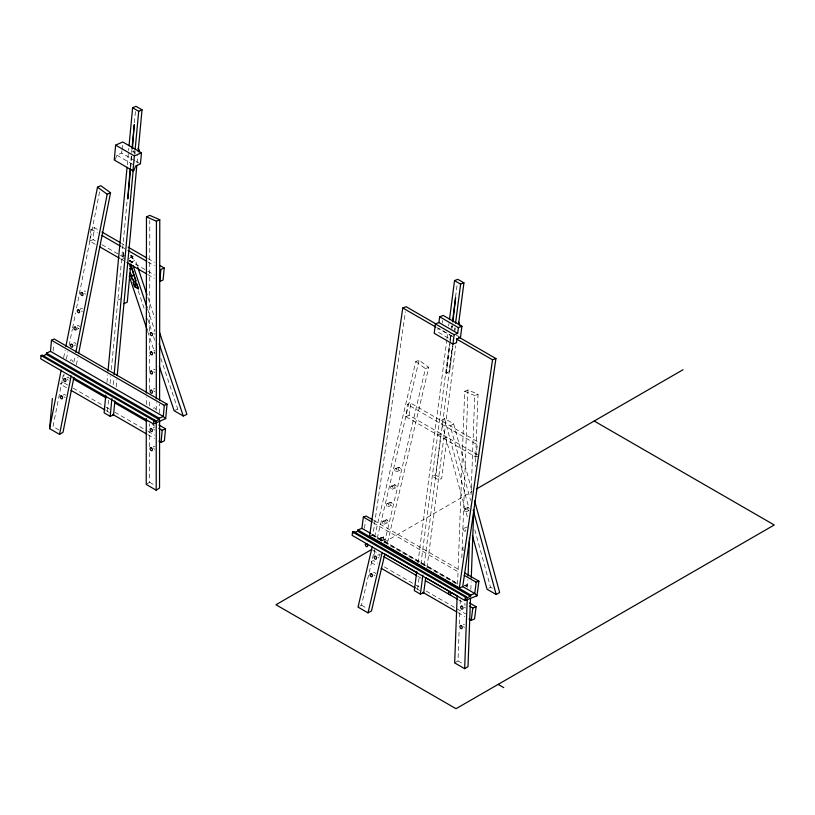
<?xml version="1.0" encoding="UTF-8"?>
<svg xmlns="http://www.w3.org/2000/svg" width="815" height="815" viewBox="0 0 815 815"><rect width="100%" height="100%" fill="white"/><g stroke="black" fill="none" stroke-linecap="round" stroke-linejoin="round"><path stroke-width="0.61" stroke-dasharray="4.08 3.06" d="M146.303 404.535L146.303 396.936M147.057 483.876L149.563 482.246L149.583 451.744M149.593 446.661L149.603 431.42M149.614 426.337L149.614 423.79M149.624 406.002L149.634 399.645M149.644 389.478L149.654 375.501M149.654 370.418L149.675 355.167M149.675 350.083L149.685 336.106M149.695 331.022L149.787 220.468M156.266 410.281L156.276 402.661M159.597 412.991L159.608 404.087M457.582 584.202L464.693 391.261L468.004 389.967L478.028 394.297L475.369 466.506M454.678 662.901L458.02 660.904L459.191 629.109M459.375 624.015L459.894 610.028M460.129 603.66L460.271 599.85M461.82 557.878L468.004 389.967M467.647 587.391L467.932 579.771M471.07 494.664L474.717 395.591L478.028 394.297M470.836 589.388L471.121 581.788M53.097 351.041L53.77 343.828M63.835 376.428L64.059 374.024M95.294 244.266L89.823 241.108L90.954 229.096L94.285 227.609L98.656 230.136M89.823 241.108L93.165 239.63L94.285 227.609M115.231 159.587L116.871 155.217L121.7 153.067L134.923 160.698M121.7 153.067L121.934 150.602M122.046 149.369L122.627 143.206M106.959 382.469L107.662 374.869M127.283 164.742L128.821 148.289M107.458 411.361L108.517 399.961M110.056 383.508L110.758 375.919M111.349 369.582L127.069 201.234M130.247 167.35L131.561 153.128M131.653 152.283L131.918 149.328M134.393 122.749L135.463 111.36M130.706 167.615L131.765 156.317M122.81 256.99L123.727 251.04L123.187 256.776L122.545 257.234L125.316 255.197M113.173 384.721L113.764 378.394M134.679 154.341L134.913 151.804M116.148 387.033L116.861 379.433M137.063 162.98L137.776 155.39M137.317 265.935L135.3 259.904L131.959 262.226L132.876 256.317L131.959 262.196L128.913 260.464M364.499 528.232L365.446 520.907M374.197 554.475L374.829 549.595M405.829 416.618L409.14 415.324L479.088 455.707L475.777 457.001L405.829 416.618L407.419 404.403L410.729 403.109L480.677 443.492M409.14 415.324L410.729 403.109M442.229 322.944L442.555 320.438M417.901 562.88L446.834 339.845M446.997 338.592L447.659 333.549M448.637 325.99L448.963 323.463M417.616 589.306L419.246 576.704M420.886 564.102L449.33 344.857M449.982 339.814L450.644 334.771M451.459 328.476L451.785 325.949M455.544 296.976L457.174 284.374M452.997 345.652L449.574 371.997L446.263 373.29L449.88 341.658M450.043 340.405L450.695 335.393M446.263 373.29L450.012 344.439M450.175 343.176L451.153 335.648M452.131 328.129L452.457 325.613M443.737 438.501L447.048 437.207L441.689 478.537L438.368 479.831L432.276 476.306L435.587 475.013L440.946 433.682L437.635 434.976M445.805 373.026L449.116 371.732L452.539 345.387M454.495 330.33L454.821 327.824M424.157 565.141L452.61 345.886M454.953 330.595L455.279 328.088M426.978 567.627L455.758 345.855M475.777 457.001L477.366 444.786L407.419 404.403M369.572 536.148L372.954 534.915L405.442 311.748M63.651 357.683L65.139 350.216M62.195 380.35L53.036 426.51L59.016 429.974M62.439 379.097L63.427 374.105M66.402 359.14L67.889 351.652M69.132 345.407L72.352 329.189M72.596 327.946L75.571 312.97M76.559 307.978L99.838 190.69M73.87 362.217L75.112 355.992M76.376 364.906L77.863 357.418M374.574 536.769L415.772 361.554L419.083 360.261L428.751 367.331L387.166 544.155M359.761 606.136L361.493 605.178L374.584 549.514M377.202 538.379L419.083 360.261M384.537 542.545L425.44 368.625L428.751 367.331M129.422 258.915L129.412 258.141M131.317 257.56C132.478 255.849 129.891 257.998 131.317 257.092M451.5 325.99L451.999 327.049L451.958 325.98M131.256 256.674L131.215 257.194M471.63 489.815L453.629 423.8L444.481 418.523L441.129 420.662L467.739 518.381M453.629 423.8L450.277 425.939L470.561 500.461M383.875 542.444L471.966 491.588M488.766 588.226L490.498 587.228L493.554 588.99M132.264 151.967L135.107 150.694M133.701 152.639L135.545 151.814M121.629 259.476L124.96 257.988M117.839 300.144L121.17 298.667M76.895 329.362L79.116 328.374M63.275 382.439L59.933 383.926L67.635 388.368M174.115 410.719L177.762 409.089L179.799 410.261M395.214 468.696L398.78 467.301M396.375 471.681L399.951 470.296M391.098 486.209L394.664 484.813M392.26 489.194L395.825 487.798M386.972 503.711L390.548 502.315M388.144 506.696L391.709 505.31M382.856 521.223L386.432 519.827M384.018 524.208L387.594 522.812M377.498 539.143L383.325 536.861M378.741 538.725L382.316 537.33M381.186 541.16L384.69 539.795M464.907 508.723L468.218 507.429M465.895 511.8L469.206 510.506M371.202 561.443L373.402 560.577L377.803 563.114M464.183 528.202L467.494 526.908M464.092 585.751L466.425 584.844A1.62 1.07 68.7 0 1 468.044 585.771A1.62 1.07 68.7 0 1 467.79 587.768M130.879 256.837L131.643 257.448M131.459 262.359L129.432 261.207M464.499 624.351L464.193 624.259A1.62 1.07 68.7 0 0 463.45 624.596M464.611 627.356L464.305 627.265A1.62 1.07 68.7 0 1 463.521 626.44M154.728 331.206L154.422 331.114A1.62 1.029 66 0 0 153.892 331.236M154.942 334.17L154.636 334.069A1.62 1.029 66 0 1 153.841 333.264M154.707 350.389L154.412 350.297A1.62 1.029 66 0 0 153.882 350.419M154.921 353.343L154.626 353.252A1.62 1.029 66 0 1 153.821 352.437M154.901 372.526L154.606 372.435A1.62 1.029 66 0 1 153.801 371.62M154.891 391.709L154.585 391.608A1.62 1.029 66 0 1 153.791 390.803M154.85 430.065L154.555 429.974A1.62 1.029 66 0 1 153.75 429.159M154.84 449.248L154.534 449.147A1.62 1.029 66 0 1 153.74 448.342M464.693 391.261L474.717 395.591M456.064 334.965L460.475 337.512M452.549 336.34L438.226 328.068L437.716 331.919L450.94 339.56M436.718 327.569L452.04 336.412M136.024 161.339L140.435 163.876M116.871 155.217L134.506 165.394M121.608 243.379L123.788 244.643M147.831 258.528L154.392 262.308M90.954 229.096L97.505 232.876M121.547 246.762L124.827 248.657M147.78 261.9L154.341 265.69M130.838 255.146L132.876 256.317M130.461 255.319L132.499 256.491M130.217 256.97L135.3 259.904M132.346 262.033L129.595 260.443L132.346 261.951M93.165 239.63L95.345 240.883M101.906 244.673L119.387 254.769M120.477 255.401L123.758 257.296M129.035 260.331L146.71 270.539M147.8 271.171L154.361 274.961M120.426 258.783L123.707 260.668M147.749 274.553L154.31 278.343M435.587 475.013L441.689 478.537M373.749 520.449L460.281 570.408M373.229 522.772L459.762 572.731M371.762 534.049L458.305 584.009M372.954 534.915L458.336 584.202M371.844 535.109L458.387 585.068M372.781 550.298L380.473 554.74M417.851 576.317L421.151 578.222M458.519 599.799L465.121 603.609M152.293 424.584L154.493 425.848M384.395 566.924L419.572 587.238M426.174 591.048L465.742 613.889M64.365 383.07L67.665 384.975M73.167 388.154L105.043 406.553M106.144 407.194L109.434 409.099M114.935 412.268L146.812 430.677M147.912 431.308L154.504 435.118M371.192 562.503L376.693 565.681M416.261 588.532L419.644 590.478M458.04 612.646L464.632 616.456M106.103 410.577L109.485 412.533M147.882 434.701L154.473 438.501M149.563 482.246L154.544 485.129M361.493 605.178L366.475 608.051M458.02 660.904L464 664.357M85.585 291.322L85.29 291.108A1.62 1.029 66 0 0 84.251 291.291M81.531 311.024L81.694 311.147A1.62 1.029 66 0 0 82.539 311.167M415.772 361.554L425.44 368.625M147.8 297.312L154.656 317.83M147.586 309.079L154.809 330.696M138.244 290.823L144.703 310.128M147.525 318.584L151.559 330.646M153.566 336.677L154.779 340.303M160.83 358.406L177.762 409.089M147.658 331.42L154.87 353.048M444.481 418.523L469.155 508.988M474.829 529.77L490.498 587.228M135.412 153.403A2.384 1.528 66 0 1 133.691 150.846M85.697 294.042A1.62 1.029 66 0 1 85.117 293.93L84.821 293.726A1.62 1.029 66 0 1 84.556 293.431M80.654 309.506A1.62 1.029 66 0 1 81.877 308.325L82.172 308.528A1.62 1.029 66 0 1 82.437 308.824M78.586 328.465A1.62 1.029 66 0 1 78.281 328.353L77.985 328.15A1.62 1.029 66 0 1 77.496 327.518M77.282 325.99A1.62 1.029 66 0 1 78.464 325.542L78.749 325.745A1.62 1.029 66 0 1 79.412 326.774M75.449 345.692A1.62 1.029 66 0 1 74.868 345.57L74.573 345.366A1.62 1.029 66 0 1 74.308 345.081M73.87 343.207A1.62 1.029 66 0 1 75.041 342.748L75.337 342.962A1.62 1.029 66 0 1 76.09 344.388M70.385 360.77A1.62 1.029 66 0 1 71.628 359.965L71.924 360.169A1.62 1.029 66 0 1 72.667 361.605M68.328 380.106A1.62 1.029 66 0 1 68.032 380.004L67.737 379.79A1.62 1.029 66 0 1 67.248 379.158M66.973 377.977A1.62 1.029 66 0 1 68.205 377.182L68.501 377.386A1.62 1.029 66 0 1 69.255 378.812M65.2 397.333A1.62 1.029 66 0 1 64.619 397.211L64.324 397.007A1.62 1.029 66 0 1 64.059 396.722M63.56 395.194A1.62 1.029 66 0 1 64.793 394.399L65.088 394.603A1.62 1.029 66 0 1 65.577 395.234M153.434 447.16A1.62 1.029 66 0 1 154.32 446.192L154.626 446.284A1.62 1.029 66 0 1 154.921 446.477M153.444 427.987A1.62 1.029 66 0 1 154.341 427.009L154.636 427.101A1.62 1.029 66 0 1 154.932 427.294M153.515 408.458A1.62 1.029 66 0 1 154.361 407.836L154.656 407.928A1.62 1.029 66 0 1 155.736 409.517M153.526 389.275A1.62 1.029 66 0 1 154.371 388.653L154.677 388.745A1.62 1.029 66 0 1 154.972 388.938M153.668 369.806A1.62 1.029 66 0 1 154.392 369.47L154.687 369.562A1.62 1.029 66 0 1 154.982 369.755M379.097 557.929A1.62 1.07 68.7 0 1 378.506 557.817L378.211 557.613A1.62 1.07 68.7 0 1 377.946 557.317M377.722 555.137A1.62 1.07 68.7 0 1 378.792 554.954L379.087 555.158A1.62 1.07 68.7 0 1 379.719 556.197M374.981 575.431A1.62 1.07 68.7 0 1 374.391 575.319L374.095 575.115A1.62 1.07 68.7 0 1 373.83 574.83M373.606 572.65A1.62 1.07 68.7 0 1 374.676 572.456L374.961 572.67A1.62 1.07 68.7 0 1 375.593 573.699M378.527 538.929A1.62 1.07 68.7 0 1 379.596 538.735L379.892 538.949A1.62 1.07 68.7 0 1 380.605 540.783M466.17 586.831A1.62 1.07 68.7 0 1 466.425 584.844M465.62 607.868A1.62 1.07 68.7 0 1 465.324 607.878L465.029 607.786A1.62 1.07 68.7 0 1 464.458 607.318M464.173 605.127A1.62 1.07 68.7 0 1 464.917 604.781L465.222 604.873A1.62 1.07 68.7 0 1 465.518 605.066M464.886 585.659A1.62 1.07 68.7 0 1 465.63 585.313L465.936 585.404A1.62 1.07 68.7 0 1 466.883 586.606M468.615 510.424A1.62 1.07 68.7 0 1 467.555 508.611A1.62 1.07 68.7 0 1 468.503 507.419L468.808 507.511A1.62 1.07 68.7 0 1 469.593 508.326M463.572 550.471A1.62 1.07 68.7 0 1 462.808 548.852A1.62 1.07 68.7 0 1 463.47 547.67M465.63 530.942A1.62 1.07 68.7 0 1 464.886 531.278L464.591 531.186A1.62 1.07 68.7 0 1 463.521 529.373A1.62 1.07 68.7 0 1 464.479 528.181L464.774 528.283A1.62 1.07 68.7 0 1 465.773 530.647M465.497 508.805L465.192 508.713A1.62 1.07 68.7 0 0 464.244 509.905A1.62 1.07 68.7 0 0 465.304 511.718L465.61 511.81A1.62 1.07 68.7 0 0 466.557 510.618A1.62 1.07 68.7 0 0 465.497 508.805M399.666 467.627L399.381 467.413A1.62 1.07 68.7 0 0 398.117 468.055A1.62 1.07 68.7 0 0 398.8 470.072L399.095 470.286A1.62 1.07 68.7 0 0 400.359 469.644A1.62 1.07 68.7 0 0 399.666 467.627M396.355 468.92L396.07 468.707A1.62 1.07 68.7 0 0 394.806 469.348A1.62 1.07 68.7 0 0 395.489 471.365L395.784 471.569A1.62 1.07 68.7 0 0 397.048 470.938A1.62 1.07 68.7 0 0 396.355 468.92M395.55 485.129L395.255 484.925A1.62 1.07 68.7 0 0 393.991 485.567A1.62 1.07 68.7 0 0 394.684 487.584L394.969 487.788A1.62 1.07 68.7 0 0 396.233 487.146A1.62 1.07 68.7 0 0 395.55 485.129M392.239 486.423L391.944 486.219A1.62 1.07 68.7 0 0 390.68 486.861A1.62 1.07 68.7 0 0 391.373 488.878L391.658 489.082A1.62 1.07 68.7 0 0 392.922 488.44A1.62 1.07 68.7 0 0 392.239 486.423M391.434 502.641L391.139 502.427A1.62 1.07 68.7 0 0 389.876 503.069A1.62 1.07 68.7 0 0 390.568 505.086L390.854 505.29A1.62 1.07 68.7 0 0 392.117 504.658A1.62 1.07 68.7 0 0 391.434 502.641M388.123 503.935L387.828 503.721A1.62 1.07 68.7 0 0 386.565 504.363A1.62 1.07 68.7 0 0 387.257 506.38L387.543 506.584A1.62 1.07 68.7 0 0 388.806 505.952A1.62 1.07 68.7 0 0 388.123 503.935M387.319 520.143L387.023 519.939A1.62 1.07 68.7 0 0 385.76 520.581A1.62 1.07 68.7 0 0 386.442 522.598L386.738 522.802A1.62 1.07 68.7 0 0 388.001 522.16A1.62 1.07 68.7 0 0 387.319 520.143M384.008 521.437L383.712 521.233A1.62 1.07 68.7 0 0 382.449 521.875A1.62 1.07 68.7 0 0 383.132 523.892L383.427 524.096A1.62 1.07 68.7 0 0 384.69 523.454A1.62 1.07 68.7 0 0 384.008 521.437M383.203 537.655L382.907 537.442A1.62 1.07 68.7 0 0 381.644 538.083A1.62 1.07 68.7 0 0 382.327 540.101L382.622 540.304A1.62 1.07 68.7 0 0 383.885 539.673A1.62 1.07 68.7 0 0 383.203 537.655M382.867 537.666A1.62 1.07 68.7 0 0 384.415 539.876A1.62 1.07 68.7 0 0 384.741 537.442A1.62 1.07 68.7 0 0 382.867 537.666"/><path stroke-width="1.22" d="M146.282 418.492L146.231 484.426L156.205 490.212L159.536 488.002L159.597 420.622M146.303 393.125L146.466 216.871L149.797 215.384L159.771 219.734L159.608 400.277M156.205 490.212L156.256 421.701M156.276 398.861L156.439 221.222L159.771 219.734M457.164 595.622L454.678 662.901L464.652 668.687L467.993 666.66L470.51 598.251M464.652 668.687L467.229 598.831M468.075 575.961L469.471 537.859M471.264 577.988L473.78 509.579M167.044 404.159L164.314 405.381L163.275 416.475L159.282 418.248L159.159 419.542L154.819 421.487L154.942 420.194L42.115 355.055L41.056 355.523L40.75 358.845L153.577 423.983L165.689 418.584L167.044 404.159L54.218 339.02L51.488 340.242L50.449 351.336L46.455 353.109L46.343 354.403L43.073 355.86M73.9 377.386L63.01 432.276L59.546 434.385L49.572 428.619L52.384 398.525M115.648 145.131L114.263 160.015L132.988 170.834L133.955 170.396L135.606 166.036L140.435 163.876L141.474 152.792L122.739 141.973L115.648 145.131L134.383 155.95L141.474 152.792M105.777 395.122L104.116 412.848L110.219 416.363L113.55 414.876L114.854 400.96M108.018 371.07L127.048 167.279M129.055 145.753L132.601 107.784L135.932 106.296L142.034 109.811L138.132 151.59M130.135 168.613L127.782 199.013L130.594 168.878M132.01 148.524L134.241 124.664L132.468 148.778M132.988 170.834L134.383 155.95M110.219 416.363L111.869 398.647M114.12 374.594L133.263 169.53M135.158 149.277L138.703 111.298L142.034 109.811M117.217 375.644L136.828 165.516M130.838 263.978L127.262 302.182L123.931 303.669M164.222 267.992L163.102 280.003L159.771 281.491L160.891 269.48L164.222 267.992L159.852 265.466M153.577 423.983L153.882 420.662L154.942 420.194M161.064 442.311L162.185 430.3L165.526 428.812L164.406 440.823L161.064 442.311L158.874 441.047M478.904 581.166L476.194 582.216L474.738 593.493L470.764 595.042L470.591 596.356L466.272 598.037L466.445 596.723L353.618 531.584L352.579 531.991L352.141 535.374L464.968 600.512L476.999 595.816L478.904 581.166L464.662 572.945M353.445 532.898L353.618 531.584M354.525 532.48L357.765 531.217L357.938 529.903L361.911 528.354L370.672 533.407M361.911 528.354L363.368 517.077L366.078 516.027L372.649 519.817M435.414 323.922L434.201 333.294L452.926 344.113L456.451 342.738L456.95 338.887L460.475 337.512L461.932 326.245L443.207 315.425L439.682 316.801L438.939 322.546L435.414 323.922L454.149 334.741L457.673 333.366L458.417 327.62L461.932 326.245M416.75 571.702L414.305 590.6L420.397 594.115L423.708 592.831L425.674 577.703M449.452 319.684L454.526 280.625L457.836 279.331L463.929 282.856L458.539 324.431M452.488 321.589L455.575 297.75L452.946 321.854M420.397 594.115L422.853 575.217M452.926 344.113L454.149 334.741M455.554 323.209L460.618 284.15L463.929 282.856M464.968 600.512L465.406 597.13L466.445 596.723M471.223 620.256L472.812 608.051L476.123 606.757L474.534 618.972L471.223 620.256L469.032 618.993M435.73 323.799L406.176 306.735L402.783 307.978L369.572 536.148L459.324 587.972L462.716 586.729L495.928 358.559L458.713 337.074M459.324 587.972L492.545 359.792L495.928 358.559M135.575 284.893C135.473 286.075 135.973 285.321 135.799 284.853M49.572 428.619L61.186 370.132M65.872 346.487L97.494 187.185L100.826 185.698L110.545 192.748L78.607 353.679M59.546 434.385L71.16 375.898M75.846 352.263L107.213 194.235L110.545 192.748M372.251 546.641L358.03 607.104L368.003 612.86L371.467 610.934L384.843 554.047L416.76 572.487M368.003 612.86L382.215 552.417M131.5 267.249L136.044 280.869A2.975 1.11 46.5 0 0 135.535 281.939A2.975 1.11 46.5 0 0 137.165 284.241L138.316 288.826L136.879 284.517A2.975 1.11 46.5 0 1 135.249 282.214A2.975 1.11 46.5 0 1 135.759 281.144L131.5 267.249A2.15 0.795 46.5 0 1 129.982 265.293M138.316 288.826L134.658 286.707L133.222 282.397A3.229 1.202 46.5 0 0 132.091 279.025L130.41 272.852M133.222 282.397L133.507 282.122A3.229 1.202 46.5 0 0 132.723 279.117M134.658 286.707L133.507 282.122M371.762 549.442L275.959 604.75L456.023 708.704L774.25 524.982L594.186 421.019M476.368 489.041L683.021 369.735M472.394 535.486L487.024 589.235L496.172 594.512L499.646 592.505L474.636 500.818M159.282 366.261L174.115 410.719L183.263 415.996L186.91 414.366L159.496 332.306M129.972 268.583L130.512 269.144L130.033 268.869M146.466 216.871L156.439 221.222M454.526 280.625L460.618 284.15M132.601 107.784L138.703 111.298M439.682 316.801L458.417 327.62M438.939 322.546L457.673 333.366M402.783 307.978L435.628 326.937M456.42 338.938L492.545 359.792M101.936 232.02L120.508 242.748M128.159 247.169L146.741 257.897M101.875 235.403L120.457 246.13M128.108 250.551L146.69 261.269M99.664 246.792L119.336 258.151M126.987 262.562L146.659 273.921M134.944 286.432L138.611 288.551M363.368 517.077L372.129 522.14M464.143 575.268L476.194 582.216M51.488 340.242L164.314 405.381M462.686 586.535L474.738 593.493L476.999 595.816M50.449 351.336L163.275 416.475L165.689 418.584M357.938 529.903L470.764 595.042M357.765 531.217L470.591 596.356M46.455 353.109L159.282 418.248M46.343 354.403L159.159 419.542M352.579 531.991L465.406 597.13M41.056 355.523L153.882 420.662M425.552 577.56L449.737 591.527M451.938 592.79L457.439 595.969M469.532 602.947L476.123 606.757M158.925 425.002L165.526 428.812M383.773 556.645L416.75 575.685M425.542 580.759L457.419 599.168M469.511 606.146L472.812 608.051M73.146 378.894L106.123 397.924M114.925 403.007L146.802 421.406M158.894 428.395L162.185 430.3M381.084 568.218L415.161 587.89M422.863 592.332L456.94 612.014M70.925 390.273L105.003 409.945M112.704 414.387L146.782 434.059M498.148 684.386L503.762 687.626M97.494 187.185L107.213 194.235M137.715 267.147L146.995 294.898M133.161 265.822L147.189 307.876M159.21 343.91L183.263 415.996M130.125 273.127L132.091 279.025M129.228 276.163L147.26 330.228M473.22 510.231L496.172 594.512M131.205 267.524A2.15 0.795 46.5 0 1 130.023 266.22M130.064 264.804A2.15 0.795 46.5 0 1 130.319 264.855L130.614 264.58A2.15 0.795 46.5 0 0 130.003 264.641M138.041 148.31A2.384 1.528 66 0 1 139.019 152.089M458.336 322.18A2.384 1.579 68.7 0 1 459.426 325.593M132.091 275.317L132.702 275.918L132.091 275.317M461.911 606.166L461.606 606.075A1.62 1.07 68.7 0 0 460.658 607.267A1.62 1.07 68.7 0 0 461.718 609.08L462.013 609.172A1.62 1.07 68.7 0 0 462.971 607.98A1.62 1.07 68.7 0 0 461.911 606.166M461.188 625.645L460.882 625.553A1.62 1.07 68.7 0 0 459.935 626.745A1.62 1.07 68.7 0 0 460.995 628.548L461.3 628.65A1.62 1.07 68.7 0 0 462.248 627.458A1.62 1.07 68.7 0 0 461.188 625.645M151.386 332.693L151.091 332.602A1.62 1.029 66 0 0 150.204 333.763A1.62 1.029 66 0 0 151.305 335.556L151.6 335.648A1.62 1.029 66 0 0 152.497 334.486A1.62 1.029 66 0 0 151.386 332.693M151.376 351.876L151.07 351.774A1.62 1.029 66 0 0 150.184 352.946A1.62 1.029 66 0 0 151.284 354.739L151.59 354.831A1.62 1.029 66 0 0 152.476 353.669A1.62 1.029 66 0 0 151.376 351.876M151.356 371.049L151.06 370.957A1.62 1.029 66 0 0 150.164 372.119A1.62 1.029 66 0 0 151.274 373.922L151.57 374.014A1.62 1.029 66 0 0 152.456 372.842A1.62 1.029 66 0 0 151.356 371.049M151.335 390.232L151.04 390.14A1.62 1.029 66 0 0 150.154 391.302A1.62 1.029 66 0 0 151.254 393.095L151.549 393.187A1.62 1.029 66 0 0 152.446 392.025A1.62 1.029 66 0 0 151.335 390.232M151.305 428.588L151.009 428.496A1.62 1.029 66 0 0 150.123 429.658A1.62 1.029 66 0 0 151.223 431.461L151.519 431.553A1.62 1.029 66 0 0 152.405 430.381A1.62 1.029 66 0 0 151.305 428.588M151.295 447.771L150.989 447.68A1.62 1.029 66 0 0 150.103 448.841A1.62 1.029 66 0 0 151.203 450.634L151.508 450.726A1.62 1.029 66 0 0 152.395 449.564A1.62 1.029 66 0 0 151.295 447.771M82.254 292.799L81.958 292.595A1.62 1.029 66 0 0 80.746 293.217A1.62 1.029 66 0 0 81.49 295.213L81.785 295.417A1.62 1.029 66 0 0 82.998 294.796A1.62 1.029 66 0 0 82.254 292.799M78.841 310.016L78.546 309.812A1.62 1.029 66 0 0 77.333 310.434A1.62 1.029 66 0 0 78.067 312.42L78.362 312.634A1.62 1.029 66 0 0 79.585 312.013A1.62 1.029 66 0 0 78.841 310.016M75.418 327.233L75.123 327.029A1.62 1.029 66 0 0 73.91 327.64A1.62 1.029 66 0 0 74.654 329.637L74.949 329.841A1.62 1.029 66 0 0 76.162 329.219A1.62 1.029 66 0 0 75.418 327.233M72.005 344.45L71.71 344.236A1.62 1.029 66 0 0 70.498 344.857A1.62 1.029 66 0 0 71.241 346.854L71.537 347.058A1.62 1.029 66 0 0 72.749 346.436A1.62 1.029 66 0 0 72.005 344.45M65.169 378.873L64.874 378.669A1.62 1.029 66 0 0 63.662 379.291A1.62 1.029 66 0 0 64.405 381.277L64.701 381.481A1.62 1.029 66 0 0 65.913 380.87A1.62 1.029 66 0 0 65.169 378.873M61.757 396.09L61.461 395.876A1.62 1.029 66 0 0 60.249 396.498A1.62 1.029 66 0 0 60.993 398.494L61.288 398.698A1.62 1.029 66 0 0 62.5 398.077A1.62 1.029 66 0 0 61.757 396.09M375.766 556.451L375.481 556.248A1.62 1.07 68.7 0 0 374.217 556.889A1.62 1.07 68.7 0 0 374.9 558.896L375.195 559.11A1.62 1.07 68.7 0 0 376.459 558.469A1.62 1.07 68.7 0 0 375.766 556.451M371.65 573.954L371.365 573.75A1.62 1.07 68.7 0 0 370.102 574.392A1.62 1.07 68.7 0 0 370.784 576.409L371.08 576.613A1.62 1.07 68.7 0 0 372.343 575.971A1.62 1.07 68.7 0 0 371.65 573.954M365.375 544.491A1.62 1.07 68.7 0 0 366.933 546.702A1.62 1.07 68.7 0 0 367.249 544.267A1.62 1.07 68.7 0 0 365.375 544.491M448.474 592.474A1.62 1.07 68.7 0 0 450.033 594.685A1.62 1.07 68.7 0 0 450.349 592.24A1.62 1.07 68.7 0 0 448.474 592.474"/></g></svg>
